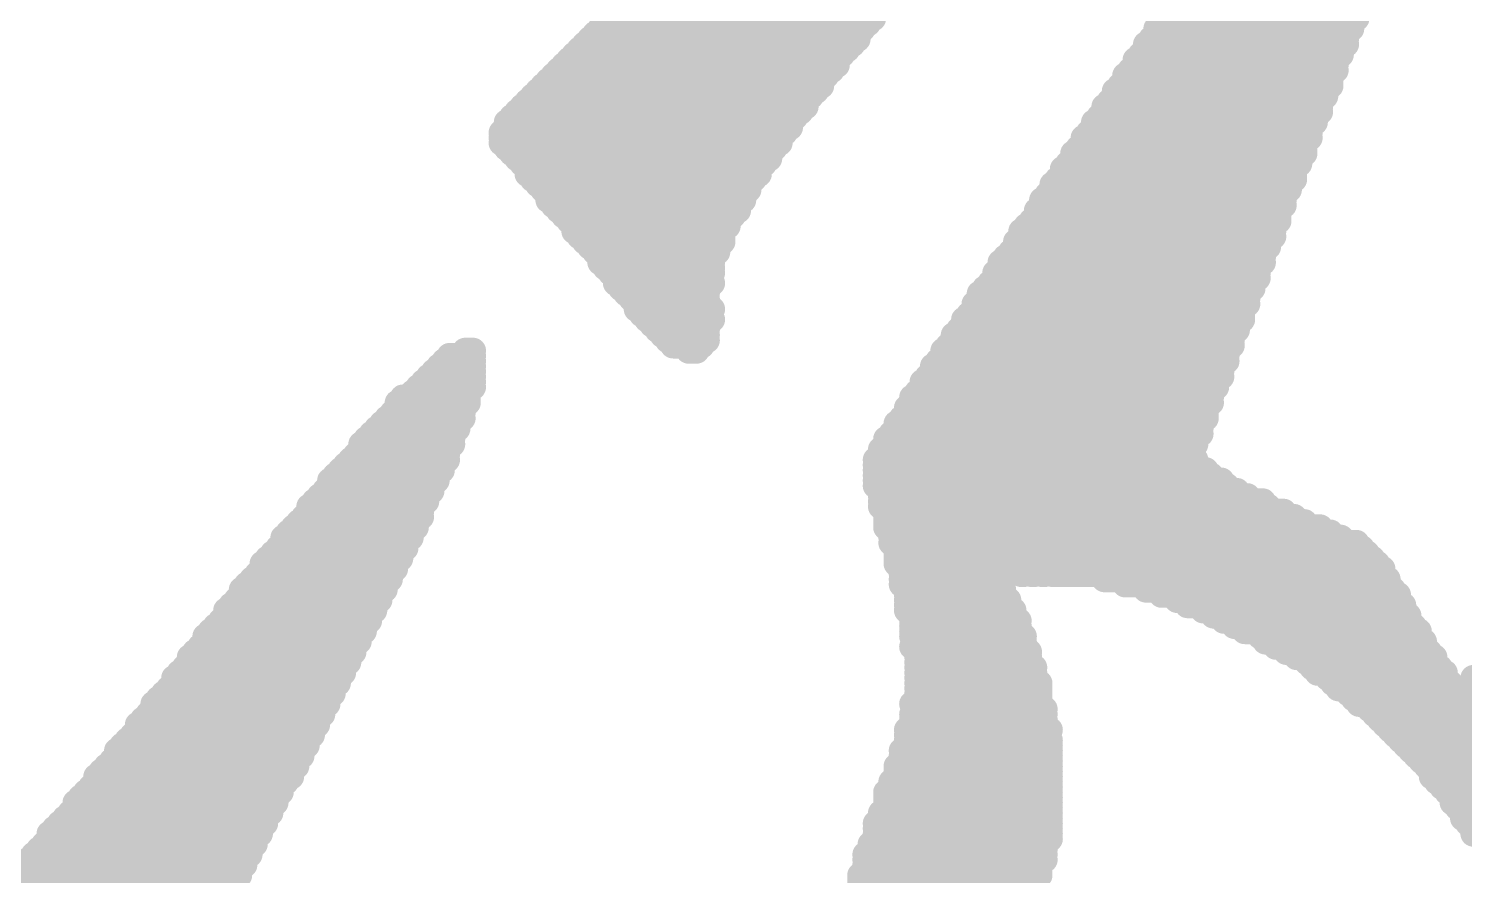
# Model space of a CAD drawing. Extents: x 0 to 127, y 0 to 167.
# Drawn here: x 46.157 to 48.964, y 98.481 to 100.137 of the extents above; entities that cross this region are included whole.
import ezdxf

# ---------------------------------------------------------------- set-up
doc = ezdxf.new("R2010")
doc.units = 0
doc.layers.add('2D_LINE_126', color=222, linetype='CONTINUOUS')

# ---------------------------------------------------------------- blocks, each defined once
blk = doc.blocks.new('SMOOTH_0$0508')
at = {"const_width": 0.0254}
blk.add_lwpolyline([(-0.0127, 0, 1), (0.0127, 0, 1)], format="xyb", close=True, dxfattribs=at)
blk = doc.blocks.new('DRAWING_3017')
at = {"layer": '2D_LINE_126', "const_width": 0.0508}
for points in [[(1.3208, 7.44728), (1.83388, 7.44728)], [(2.40792, 7.44728), (2.77876, 7.44728)], [(1.29032, 7.4168), (1.8034, 7.4168)], [(1.30048, 7.42696), (1.81356, 7.42696)], [(1.31064, 7.43712), (1.82372, 7.43712)], [(2.3876, 7.42696), (2.7686, 7.42696)], [(2.3876, 7.4168), (2.75844, 7.4168)], [(2.39776, 7.43712), (2.7686, 7.43712)], [(1.25984, 7.38632), (1.78308, 7.38632)], [(1.27, 7.39648), (1.79324, 7.39648)], [(1.28016, 7.40664), (1.8034, 7.40664)], [(2.36728, 7.39648), (2.75844, 7.39648)], [(2.36728, 7.38632), (2.74828, 7.38632)], [(2.37744, 7.40664), (2.75844, 7.40664)], [(1.23952, 7.366), (1.76276, 7.366)], [(1.24968, 7.37616), (1.77292, 7.37616)], [(2.34696, 7.366), (2.73812, 7.366)], [(2.35712, 7.37616), (2.74828, 7.37616)], [(1.20904, 7.33552), (1.74244, 7.33552)], [(1.2192, 7.34568), (1.7526, 7.34568)], [(1.22936, 7.35584), (1.76276, 7.35584)], [(2.32664, 7.33552), (2.72796, 7.33552)], [(2.3368, 7.34568), (2.73812, 7.34568)], [(2.34696, 7.35584), (2.73812, 7.35584)], [(1.17856, 7.30504), (1.72212, 7.30504)], [(1.18872, 7.3152), (1.73228, 7.3152)], [(1.19888, 7.32536), (1.73228, 7.32536)], [(2.30632, 7.30504), (2.7178, 7.30504)], [(2.31648, 7.3152), (2.72796, 7.3152)], [(2.32664, 7.32536), (2.72796, 7.32536)], [(1.14808, 7.27456), (1.7018, 7.27456)], [(1.15824, 7.28472), (1.7018, 7.28472)], [(1.1684, 7.29488), (1.71196, 7.29488)], [(2.286, 7.27456), (2.70764, 7.27456)], [(2.29616, 7.28472), (2.70764, 7.28472)], [(2.30632, 7.29488), (2.7178, 7.29488)], [(1.1176, 7.24408), (1.67132, 7.24408)], [(1.12776, 7.25424), (1.68148, 7.25424)], [(1.13792, 7.2644), (1.69164, 7.2644)], [(2.26568, 7.24408), (2.69748, 7.24408)], [(2.27584, 7.25424), (2.69748, 7.25424)], [(2.286, 7.2644), (2.70764, 7.2644)], [(1.10744, 7.22376), (1.66116, 7.22376)], [(1.1176, 7.23392), (1.67132, 7.23392)], [(2.25552, 7.22376), (2.68732, 7.22376)], [(2.26568, 7.23392), (2.68732, 7.23392)], [(1.10744, 7.2136), (1.651, 7.2136)], [(1.10744, 7.20344), (1.651, 7.20344)], [(1.1176, 7.19328), (1.64084, 7.19328)], [(2.2352, 7.19328), (2.67716, 7.19328)], [(2.24536, 7.2136), (2.68732, 7.2136)], [(2.24536, 7.20344), (2.67716, 7.20344)], [(1.12776, 7.18312), (1.63068, 7.18312)], [(1.13792, 7.17296), (1.63068, 7.17296)], [(1.14808, 7.1628), (1.62052, 7.1628)], [(2.21488, 7.1628), (2.667, 7.1628)], [(2.22504, 7.18312), (2.67716, 7.18312)], [(2.22504, 7.17296), (2.667, 7.17296)], [(1.15824, 7.15264), (1.61036, 7.15264)], [(1.15824, 7.14248), (1.61036, 7.14248)], [(1.1684, 7.13232), (1.6002, 7.13232)], [(2.19456, 7.13232), (2.65684, 7.13232)], [(2.20472, 7.15264), (2.65684, 7.15264)], [(2.20472, 7.14248), (2.65684, 7.14248)], [(1.17856, 7.12216), (1.59004, 7.12216)], [(1.18872, 7.112), (1.59004, 7.112)], [(2.1844, 7.12216), (2.64668, 7.12216)], [(2.1844, 7.112), (2.64668, 7.112)], [(1.19888, 7.10184), (1.57988, 7.10184)], [(1.19888, 7.09168), (1.57988, 7.09168)], [(1.20904, 7.08152), (1.56972, 7.08152)], [(2.16408, 7.09168), (2.63652, 7.09168)], [(2.16408, 7.08152), (2.63652, 7.08152)], [(2.17424, 7.10184), (2.63652, 7.10184)], [(1.2192, 7.07136), (1.56972, 7.07136)], [(1.22936, 7.0612), (1.55956, 7.0612)], [(1.23952, 7.05104), (1.5494, 7.05104)], [(2.14376, 7.05104), (2.62636, 7.05104)], [(2.15392, 7.07136), (2.62636, 7.07136)], [(2.15392, 7.0612), (2.62636, 7.0612)], [(1.24968, 7.04088), (1.5494, 7.04088)], [(1.24968, 7.03072), (1.53924, 7.03072)], [(1.25984, 7.02056), (1.53924, 7.02056)], [(2.12344, 7.03072), (2.6162, 7.03072)], [(2.12344, 7.02056), (2.6162, 7.02056)], [(2.1336, 7.04088), (2.6162, 7.04088)], [(1.27, 7.0104), (1.53924, 7.0104)], [(1.28016, 7.00024), (1.52908, 7.00024)], [(2.11328, 7.0104), (2.60604, 7.0104)], [(2.11328, 7.00024), (2.60604, 7.00024)], [(1.29032, 6.99008), (1.52908, 6.99008)], [(1.30048, 6.97992), (1.51892, 6.97992)], [(1.30048, 6.96976), (1.51892, 6.96976)], [(2.0828, 6.96976), (2.59588, 6.96976)], [(2.09296, 6.97992), (2.59588, 6.97992)], [(2.10312, 6.99008), (2.59588, 6.99008)], [(1.31064, 6.9596), (1.51892, 6.9596)], [(1.3208, 6.94944), (1.51892, 6.94944)], [(1.33096, 6.93928), (1.50876, 6.93928)], [(2.07264, 6.94944), (2.58572, 6.94944)], [(2.07264, 6.93928), (2.58572, 6.93928)], [(2.0828, 6.9596), (2.58572, 6.9596)], [(1.33096, 6.92912), (1.51892, 6.92912)], [(1.34112, 6.91896), (1.50876, 6.91896)], [(1.35128, 6.9088), (1.50876, 6.9088)], [(2.04216, 6.9088), (2.5654, 6.9088)], [(2.05232, 6.91896), (2.57556, 6.91896)], [(2.06248, 6.92912), (2.57556, 6.92912)], [(1.36144, 6.89864), (1.50876, 6.89864)], [(1.3716, 6.88848), (1.50876, 6.88848)], [(2.032, 6.88848), (2.5654, 6.88848)], [(2.04216, 6.89864), (2.5654, 6.89864)], [(1.3716, 6.87832), (1.51892, 6.87832)], [(1.38176, 6.86816), (1.50876, 6.86816)], [(1.39192, 6.858), (1.51892, 6.858)], [(2.01168, 6.858), (2.55524, 6.858)], [(2.02184, 6.86816), (2.55524, 6.86816)], [(2.032, 6.87832), (2.55524, 6.87832)], [(1.40208, 6.84784), (1.50876, 6.84784)], [(1.41224, 6.83768), (1.50876, 6.83768)], [(1.4224, 6.82752), (1.50876, 6.82752)], [(1.99136, 6.82752), (2.53492, 6.82752)], [(2.00152, 6.83768), (2.54508, 6.83768)], [(2.01168, 6.84784), (2.54508, 6.84784)], [(1.03632, 6.79704), (1.05156, 6.79704)], [(1.43256, 6.81736), (1.50876, 6.81736)], [(1.44272, 6.8072), (1.4986, 6.8072)], [(1.4732, 6.79704), (1.48844, 6.79704)], [(1.97104, 6.79704), (2.52476, 6.79704)], [(1.9812, 6.8072), (2.53492, 6.8072)], [(1.99136, 6.81736), (2.53492, 6.81736)], [(0.99568, 6.77672), (1.05156, 6.77672)], [(1.00584, 6.78688), (1.05156, 6.78688)], [(1.96088, 6.77672), (2.52476, 6.77672)], [(1.97104, 6.78688), (2.52476, 6.78688)], [(0.9652, 6.74624), (1.05156, 6.74624)], [(0.97536, 6.7564), (1.05156, 6.7564)], [(0.98552, 6.76656), (1.05156, 6.76656)], [(1.94056, 6.74624), (2.5146, 6.74624)], [(1.95072, 6.76656), (2.5146, 6.76656)], [(1.95072, 6.7564), (2.5146, 6.7564)], [(0.93472, 6.71576), (1.0414, 6.71576)], [(0.94488, 6.72592), (1.05156, 6.72592)], [(0.95504, 6.73608), (1.05156, 6.73608)], [(1.92024, 6.71576), (2.49428, 6.71576)], [(1.9304, 6.73608), (2.50444, 6.73608)], [(1.9304, 6.72592), (2.50444, 6.72592)], [(0.90424, 6.69544), (1.0414, 6.69544)], [(0.90424, 6.68528), (1.03124, 6.68528)], [(0.9144, 6.7056), (1.0414, 6.7056)], [(1.89992, 6.68528), (2.48412, 6.68528)], [(1.91008, 6.7056), (2.49428, 6.7056)], [(1.91008, 6.69544), (2.49428, 6.69544)], [(0.87376, 6.6548), (1.02108, 6.6548)], [(0.88392, 6.66496), (1.03124, 6.66496)], [(0.89408, 6.67512), (1.03124, 6.67512)], [(1.8796, 6.6548), (2.47396, 6.6548)], [(1.88976, 6.66496), (2.48412, 6.66496)], [(1.89992, 6.67512), (2.48412, 6.67512)], [(0.85344, 6.63448), (1.01092, 6.63448)], [(0.8636, 6.64464), (1.02108, 6.64464)], [(1.86944, 6.63448), (2.47396, 6.63448)], [(1.8796, 6.64464), (2.47396, 6.64464)], [(0.83312, 6.61416), (1.01092, 6.61416)], [(0.83312, 6.604), (1.00076, 6.604)], [(0.84328, 6.62432), (1.01092, 6.62432)], [(1.84912, 6.604), (2.45364, 6.604)], [(1.85928, 6.62432), (2.4638, 6.62432)], [(1.85928, 6.61416), (2.4638, 6.61416)], [(0.80264, 6.57352), (0.9906, 6.57352)], [(0.8128, 6.58368), (1.00076, 6.58368)], [(0.82296, 6.59384), (1.00076, 6.59384)], [(1.83896, 6.58368), (2.4638, 6.58368)], [(1.83896, 6.57352), (2.4638, 6.57352)], [(1.84912, 6.59384), (2.45364, 6.59384)], [(0.77216, 6.54304), (0.98044, 6.54304)], [(0.78232, 6.5532), (0.98044, 6.5532)], [(0.79248, 6.56336), (0.9906, 6.56336)], [(1.83896, 6.56336), (2.48412, 6.56336)], [(1.83896, 6.5532), (2.49428, 6.5532)], [(1.83896, 6.54304), (2.5146, 6.54304)], [(0.762, 6.52272), (0.97028, 6.52272)], [(0.77216, 6.53288), (0.97028, 6.53288)], [(1.83896, 6.53288), (2.52476, 6.53288)], [(1.84912, 6.52272), (2.54508, 6.52272)], [(0.73152, 6.49224), (0.94996, 6.49224)], [(0.74168, 6.5024), (0.96012, 6.5024)], [(0.75184, 6.51256), (0.96012, 6.51256)], [(1.84912, 6.51256), (2.5654, 6.51256)], [(1.84912, 6.5024), (2.59588, 6.5024)], [(1.84912, 6.49224), (2.60604, 6.49224)], [(0.7112, 6.46176), (0.9398, 6.46176)], [(0.72136, 6.47192), (0.94996, 6.47192)], [(0.73152, 6.48208), (0.94996, 6.48208)], [(1.85928, 6.48208), (2.63652, 6.48208)], [(1.85928, 6.47192), (2.65684, 6.47192)], [(1.85928, 6.46176), (2.67716, 6.46176)], [(0.68072, 6.43128), (0.92964, 6.43128)], [(0.69088, 6.44144), (0.92964, 6.44144)], [(0.70104, 6.4516), (0.9398, 6.4516)], [(1.85928, 6.4516), (2.70764, 6.4516)], [(1.86944, 6.44144), (2.72796, 6.44144)], [(1.86944, 6.43128), (2.74828, 6.43128)], [(0.67056, 6.41096), (0.91948, 6.41096)], [(0.68072, 6.42112), (0.91948, 6.42112)], [(1.86944, 6.42112), (2.77876, 6.42112)], [(1.8796, 6.41096), (2.78892, 6.41096)], [(0.64008, 6.38048), (0.89916, 6.38048)], [(0.65024, 6.39064), (0.90932, 6.39064)], [(0.6604, 6.4008), (0.90932, 6.4008)], [(1.8796, 6.4008), (2.79908, 6.4008)], [(1.8796, 6.39064), (2.80924, 6.39064)], [(1.8796, 6.38048), (2.8194, 6.38048)], [(0.61976, 6.35), (0.889, 6.35)], [(0.62992, 6.36016), (0.889, 6.36016)], [(0.64008, 6.37032), (0.89916, 6.37032)], [(1.88976, 6.37032), (2.82956, 6.37032)], [(1.88976, 6.36016), (2.07772, 6.36016)], [(1.88976, 6.35), (2.07772, 6.35)], [(2.12344, 6.36016), (2.12852, 6.36016)], [(2.14376, 6.36016), (2.14884, 6.36016)], [(2.16408, 6.36016), (2.16916, 6.36016)], [(2.1844, 6.36016), (2.82956, 6.36016)], [(2.286, 6.35), (2.83972, 6.35)], [(0.59944, 6.32968), (0.87884, 6.32968)], [(0.59944, 6.31952), (0.86868, 6.31952)], [(0.6096, 6.33984), (0.87884, 6.33984)], [(1.88976, 6.33984), (2.07772, 6.33984)], [(1.89992, 6.32968), (2.08788, 6.32968)], [(1.89992, 6.31952), (2.08788, 6.31952)], [(2.32664, 6.33984), (2.83972, 6.33984)], [(2.36728, 6.32968), (2.84988, 6.32968)], [(2.39776, 6.31952), (2.86004, 6.31952)], [(0.57912, 6.2992), (0.85852, 6.2992)], [(0.58928, 6.30936), (0.86868, 6.30936)], [(1.89992, 6.30936), (2.09804, 6.30936)], [(1.89992, 6.2992), (2.09804, 6.2992)], [(2.42824, 6.30936), (2.86004, 6.30936)], [(2.44856, 6.2992), (2.8702, 6.2992)], [(0.5588, 6.26872), (0.84836, 6.26872)], [(0.56896, 6.28904), (0.85852, 6.28904)], [(0.56896, 6.27888), (0.84836, 6.27888)], [(1.89992, 6.28904), (2.1082, 6.28904)], [(1.91008, 6.27888), (2.1082, 6.27888)], [(1.91008, 6.26872), (2.11836, 6.26872)], [(2.47904, 6.28904), (2.8702, 6.28904)], [(2.49936, 6.27888), (2.88036, 6.27888)], [(2.51968, 6.26872), (2.88036, 6.26872)], [(0.52832, 6.23824), (0.82804, 6.23824)], [(0.53848, 6.2484), (0.8382, 6.2484)], [(0.54864, 6.25856), (0.8382, 6.25856)], [(1.91008, 6.25856), (2.11836, 6.25856)], [(1.91008, 6.2484), (2.11836, 6.2484)], [(1.91008, 6.23824), (2.12852, 6.23824)], [(2.54, 6.25856), (2.89052, 6.25856)], [(2.56032, 6.2484), (2.90068, 6.2484)], [(2.5908, 6.23824), (2.90068, 6.23824)], [(0.508, 6.20776), (0.81788, 6.20776)], [(0.51816, 6.21792), (0.81788, 6.21792)], [(0.52832, 6.22808), (0.82804, 6.22808)], [(1.91008, 6.21792), (2.12852, 6.21792)], [(1.92024, 6.22808), (2.12852, 6.22808)], [(1.92024, 6.20776), (2.13868, 6.20776)], [(2.60096, 6.22808), (2.91084, 6.22808)], [(2.62128, 6.21792), (2.91084, 6.21792)], [(2.6416, 6.20776), (2.921, 6.20776)], [(0.49784, 6.1976), (0.80772, 6.1976)], [(0.49784, 6.18744), (0.80772, 6.18744)], [(1.92024, 6.1976), (2.13868, 6.1976)], [(1.92024, 6.18744), (2.13868, 6.18744)], [(2.66192, 6.1976), (2.93116, 6.1976)], [(2.68224, 6.18744), (2.93116, 6.18744)], [(0.46736, 6.15696), (0.7874, 6.15696)], [(0.47752, 6.16712), (0.79756, 6.16712)], [(0.48768, 6.17728), (0.79756, 6.17728)], [(1.92024, 6.17728), (2.14884, 6.17728)], [(1.92024, 6.16712), (2.14884, 6.16712)], [(1.92024, 6.15696), (2.14884, 6.15696)], [(2.6924, 6.17728), (2.94132, 6.17728)], [(2.70256, 6.16712), (2.95148, 6.16712)], [(2.72288, 6.15696), (2.95148, 6.15696)], [(3.00736, 6.15696), (3.4798, 6.15696)], [(0.44704, 6.12648), (0.77724, 6.12648)], [(0.4572, 6.13664), (0.77724, 6.13664)], [(0.46736, 6.1468), (0.7874, 6.1468)], [(1.92024, 6.1468), (2.159, 6.1468)], [(1.92024, 6.13664), (2.159, 6.13664)], [(1.92024, 6.12648), (2.159, 6.12648)], [(2.73304, 6.1468), (2.96164, 6.1468)], [(2.7432, 6.13664), (2.9718, 6.13664)], [(2.76352, 6.12648), (3.29692, 6.12648)], [(2.98704, 6.13664), (3.3274, 6.13664)], [(3.00736, 6.1468), (3.36804, 6.1468)], [(0.42672, 6.10616), (0.76708, 6.10616)], [(0.42672, 6.096), (0.75692, 6.096)], [(0.43688, 6.11632), (0.76708, 6.11632)], [(1.91008, 6.10616), (2.159, 6.10616)], [(1.92024, 6.11632), (2.159, 6.11632)], [(1.92024, 6.096), (2.16916, 6.096)], [(2.77368, 6.11632), (3.2766, 6.11632)], [(2.78384, 6.10616), (3.25628, 6.10616)], [(2.80416, 6.096), (3.24612, 6.096)], [(0.39624, 6.06552), (0.74676, 6.06552)], [(0.4064, 6.07568), (0.74676, 6.07568)], [(0.41656, 6.08584), (0.75692, 6.08584)], [(1.91008, 6.08584), (2.16916, 6.08584)], [(1.91008, 6.07568), (2.16916, 6.07568)], [(1.91008, 6.06552), (2.16916, 6.06552)], [(2.81432, 6.08584), (3.24612, 6.08584)], [(2.82448, 6.07568), (3.24612, 6.07568)], [(2.83464, 6.06552), (3.25628, 6.06552)], [(0.38608, 6.0452), (0.7366, 6.0452)], [(0.39624, 6.05536), (0.7366, 6.05536)], [(1.89992, 6.05536), (2.17932, 6.05536)], [(1.89992, 6.0452), (2.16916, 6.0452)], [(2.8448, 6.05536), (3.26644, 6.05536)], [(2.85496, 6.0452), (3.28676, 6.0452)], [(0.3556, 6.01472), (0.71628, 6.01472)], [(0.36576, 6.02488), (0.72644, 6.02488)], [(0.37592, 6.03504), (0.72644, 6.03504)], [(1.88976, 6.01472), (2.17932, 6.01472)], [(1.89992, 6.03504), (2.17932, 6.03504)], [(1.89992, 6.02488), (2.17932, 6.02488)], [(2.86512, 6.03504), (3.30708, 6.03504)], [(2.87528, 6.02488), (3.33756, 6.02488)], [(2.88544, 6.01472), (3.35788, 6.01472)], [(0.33528, 5.98424), (0.70612, 5.98424)], [(0.34544, 5.9944), (0.70612, 5.9944)], [(0.3556, 6.00456), (0.71628, 6.00456)], [(1.8796, 5.98424), (2.17932, 5.98424)], [(1.88976, 6.00456), (2.17932, 6.00456)], [(1.88976, 5.9944), (2.17932, 5.9944)], [(2.8956, 6.00456), (3.3782, 6.00456)], [(2.90576, 5.9944), (3.40868, 5.9944)], [(2.91592, 5.98424), (3.429, 5.98424)], [(0.31496, 5.96392), (0.69596, 5.96392)], [(0.31496, 5.95376), (0.6858, 5.95376)], [(0.32512, 5.97408), (0.69596, 5.97408)], [(1.86944, 5.95376), (2.17932, 5.95376)], [(1.8796, 5.97408), (2.17932, 5.97408)], [(1.8796, 5.96392), (2.17932, 5.96392)], [(2.92608, 5.97408), (3.44932, 5.97408)], [(2.92608, 5.96392), (3.46964, 5.96392)], [(2.93624, 5.95376), (3.48996, 5.95376)], [(0.29464, 5.93344), (0.67564, 5.93344)], [(0.3048, 5.9436), (0.67564, 5.9436)], [(1.85928, 5.93344), (2.17932, 5.93344)], [(1.86944, 5.9436), (2.17932, 5.9436)], [(2.9464, 5.9436), (3.51028, 5.9436)], [(2.95656, 5.93344), (3.5306, 5.93344)], [(0.27432, 5.91312), (0.66548, 5.91312)], [(0.27432, 5.90296), (0.65532, 5.90296)], [(0.28448, 5.92328), (0.66548, 5.92328)], [(1.85928, 5.92328), (2.17932, 5.92328)], [(1.85928, 5.91312), (2.17932, 5.91312)], [(1.85928, 5.90296), (2.17932, 5.90296)], [(2.96672, 5.92328), (3.55092, 5.92328)], [(2.96672, 5.91312), (3.57124, 5.91312)], [(2.97688, 5.90296), (3.59156, 5.90296)], [(0.24384, 5.87248), (0.64516, 5.87248)], [(0.254, 5.88264), (0.64516, 5.88264)], [(0.26416, 5.8928), (0.65532, 5.8928)], [(1.83896, 5.87248), (2.17932, 5.87248)], [(1.84912, 5.8928), (2.17932, 5.8928)], [(1.84912, 5.88264), (2.17932, 5.88264)], [(2.98704, 5.8928), (3.61188, 5.8928)], [(2.98704, 5.88264), (3.6322, 5.88264)], [(2.9972, 5.87248), (3.64236, 5.87248)], [(0.22352, 5.85216), (0.635, 5.85216)], [(0.22352, 5.842), (0.62484, 5.842)], [(0.23368, 5.86232), (0.635, 5.86232)], [(1.83896, 5.86232), (2.17932, 5.86232)], [(1.83896, 5.85216), (2.17932, 5.85216)], [(1.83896, 5.842), (2.17932, 5.842)], [(3.00736, 5.86232), (3.66268, 5.86232)], [(3.00736, 5.85216), (3.683, 5.85216)], [(0.2032, 5.82168), (0.61468, 5.82168)], [(0.21336, 5.83184), (0.62484, 5.83184)], [(1.8288, 5.83184), (2.16916, 5.83184)], [(1.8288, 5.82168), (2.16916, 5.82168)], [(-1.64592, 5.7912), (0.60452, 5.7912)], [(0.18288, 5.80136), (0.60452, 5.80136)], [(0.19304, 5.81152), (0.61468, 5.81152)], [(1.81864, 5.81152), (2.16916, 5.81152)], [(1.81864, 5.80136), (2.16916, 5.80136)], [(1.81864, 5.7912), (2.159, 5.7912)], [(-1.64592, 5.78104), (0.59436, 5.78104)], [(-1.64592, 5.77088), (0.59436, 5.77088)], [(-1.64592, 5.76072), (0.5842, 5.76072)], [(1.80848, 5.77088), (2.159, 5.77088)], [(1.80848, 5.76072), (2.14884, 5.76072)], [(1.81864, 5.78104), (2.159, 5.78104)], [(-1.64592, 5.75056), (0.57404, 5.75056)], [(1.80848, 5.75056), (2.14884, 5.75056)]]:
    blk.add_lwpolyline(points, dxfattribs=at)
at = {"layer": '2D_LINE_126'}
for p in [(1.3208, 7.44728), (1.83388, 7.44728), (2.40792, 7.44728), (2.77876, 7.44728), (1.29032, 7.4168), (1.30048, 7.42696), (1.31064, 7.43712), (1.8034, 7.4168), (1.81356, 7.42696), (1.82372, 7.43712), (2.3876, 7.42696), (2.3876, 7.4168), (2.39776, 7.43712), (2.75844, 7.4168), (2.7686, 7.43712), (2.7686, 7.42696), (1.25984, 7.38632), (1.27, 7.39648), (1.28016, 7.40664), (1.78308, 7.38632), (1.79324, 7.39648), (1.8034, 7.40664), (2.36728, 7.39648), (2.36728, 7.38632), (2.37744, 7.40664), (2.74828, 7.38632), (2.75844, 7.40664), (2.75844, 7.39648), (1.23952, 7.366), (1.24968, 7.37616), (1.76276, 7.366), (1.77292, 7.37616), (2.34696, 7.366), (2.35712, 7.37616), (2.73812, 7.366), (2.74828, 7.37616), (1.20904, 7.33552), (1.2192, 7.34568), (1.22936, 7.35584), (1.74244, 7.33552), (1.7526, 7.34568), (1.76276, 7.35584), (2.32664, 7.33552), (2.3368, 7.34568), (2.34696, 7.35584), (2.72796, 7.33552), (2.73812, 7.35584), (2.73812, 7.34568), (1.17856, 7.30504), (1.18872, 7.3152), (1.19888, 7.32536), (1.72212, 7.30504), (1.73228, 7.32536), (1.73228, 7.3152), (2.30632, 7.30504), (2.31648, 7.3152), (2.32664, 7.32536), (2.7178, 7.30504), (2.72796, 7.32536), (2.72796, 7.3152), (1.14808, 7.27456), (1.15824, 7.28472), (1.1684, 7.29488), (1.7018, 7.28472), (1.7018, 7.27456), (1.71196, 7.29488), (2.286, 7.27456), (2.29616, 7.28472), (2.30632, 7.29488), (2.70764, 7.28472), (2.70764, 7.27456), (2.7178, 7.29488), (1.1176, 7.24408), (1.12776, 7.25424), (1.13792, 7.2644), (1.67132, 7.24408), (1.68148, 7.25424), (1.69164, 7.2644), (2.26568, 7.24408), (2.27584, 7.25424), (2.286, 7.2644), (2.69748, 7.25424), (2.69748, 7.24408), (2.70764, 7.2644), (1.10744, 7.22376), (1.1176, 7.23392), (1.66116, 7.22376), (1.67132, 7.23392), (2.25552, 7.22376), (2.26568, 7.23392), (2.68732, 7.23392), (2.68732, 7.22376), (1.10744, 7.2136), (1.10744, 7.20344), (1.1176, 7.19328), (1.64084, 7.19328), (1.651, 7.2136), (1.651, 7.20344), (2.2352, 7.19328), (2.24536, 7.2136), (2.24536, 7.20344), (2.67716, 7.20344), (2.67716, 7.19328), (2.68732, 7.2136), (1.12776, 7.18312), (1.13792, 7.17296), (1.14808, 7.1628), (1.62052, 7.1628), (1.63068, 7.18312), (1.63068, 7.17296), (2.21488, 7.1628), (2.22504, 7.18312), (2.22504, 7.17296), (2.667, 7.17296), (2.667, 7.1628), (2.67716, 7.18312), (1.15824, 7.15264), (1.15824, 7.14248), (1.1684, 7.13232), (1.6002, 7.13232), (1.61036, 7.15264), (1.61036, 7.14248), (2.19456, 7.13232), (2.20472, 7.15264), (2.20472, 7.14248), (2.65684, 7.15264), (2.65684, 7.14248), (2.65684, 7.13232), (1.17856, 7.12216), (1.18872, 7.112), (1.59004, 7.12216), (1.59004, 7.112), (2.1844, 7.12216), (2.1844, 7.112), (2.64668, 7.12216), (2.64668, 7.112), (1.19888, 7.10184), (1.19888, 7.09168), (1.20904, 7.08152), (1.56972, 7.08152), (1.57988, 7.10184), (1.57988, 7.09168), (2.16408, 7.09168), (2.16408, 7.08152), (2.17424, 7.10184), (2.63652, 7.10184), (2.63652, 7.09168), (2.63652, 7.08152), (1.2192, 7.07136), (1.22936, 7.0612), (1.23952, 7.05104), (1.5494, 7.05104), (1.55956, 7.0612), (1.56972, 7.07136), (2.14376, 7.05104), (2.15392, 7.07136), (2.15392, 7.0612), (2.62636, 7.07136), (2.62636, 7.0612), (2.62636, 7.05104), (1.24968, 7.04088), (1.24968, 7.03072), (1.25984, 7.02056), (1.53924, 7.03072), (1.53924, 7.02056), (1.5494, 7.04088), (2.12344, 7.03072), (2.12344, 7.02056), (2.1336, 7.04088), (2.6162, 7.04088), (2.6162, 7.03072), (2.6162, 7.02056), (1.27, 7.0104), (1.28016, 7.00024), (1.52908, 7.00024), (1.53924, 7.0104), (2.11328, 7.0104), (2.11328, 7.00024), (2.60604, 7.0104), (2.60604, 7.00024), (1.29032, 6.99008), (1.30048, 6.97992), (1.30048, 6.96976), (1.51892, 6.97992), (1.51892, 6.96976), (1.52908, 6.99008), (2.0828, 6.96976), (2.09296, 6.97992), (2.10312, 6.99008), (2.59588, 6.99008), (2.59588, 6.97992), (2.59588, 6.96976), (1.31064, 6.9596), (1.3208, 6.94944), (1.33096, 6.93928), (1.50876, 6.93928), (1.51892, 6.9596), (1.51892, 6.94944), (2.07264, 6.94944), (2.07264, 6.93928), (2.0828, 6.9596), (2.58572, 6.9596), (2.58572, 6.94944), (2.58572, 6.93928), (1.33096, 6.92912), (1.34112, 6.91896), (1.35128, 6.9088), (1.50876, 6.91896), (1.50876, 6.9088), (1.51892, 6.92912), (2.04216, 6.9088), (2.05232, 6.91896), (2.06248, 6.92912), (2.5654, 6.9088), (2.57556, 6.92912), (2.57556, 6.91896), (1.36144, 6.89864), (1.3716, 6.88848), (1.50876, 6.89864), (1.50876, 6.88848), (2.032, 6.88848), (2.04216, 6.89864), (2.5654, 6.89864), (2.5654, 6.88848), (1.3716, 6.87832), (1.38176, 6.86816), (1.39192, 6.858), (1.50876, 6.86816), (1.51892, 6.87832), (1.51892, 6.858), (2.01168, 6.858), (2.02184, 6.86816), (2.032, 6.87832), (2.55524, 6.87832), (2.55524, 6.86816), (2.55524, 6.858), (1.40208, 6.84784), (1.41224, 6.83768), (1.4224, 6.82752), (1.50876, 6.84784), (1.50876, 6.83768), (1.50876, 6.82752), (1.99136, 6.82752), (2.00152, 6.83768), (2.01168, 6.84784), (2.53492, 6.82752), (2.54508, 6.84784), (2.54508, 6.83768), (1.03632, 6.79704), (1.05156, 6.79704), (1.43256, 6.81736), (1.44272, 6.8072), (1.4732, 6.79704), (1.48844, 6.79704), (1.4986, 6.8072), (1.50876, 6.81736), (1.97104, 6.79704), (1.9812, 6.8072), (1.99136, 6.81736), (2.52476, 6.79704), (2.53492, 6.81736), (2.53492, 6.8072), (0.99568, 6.77672), (1.00584, 6.78688), (1.05156, 6.78688), (1.05156, 6.77672), (1.96088, 6.77672), (1.97104, 6.78688), (2.52476, 6.78688), (2.52476, 6.77672), (0.9652, 6.74624), (0.97536, 6.7564), (0.98552, 6.76656), (1.05156, 6.76656), (1.05156, 6.7564), (1.05156, 6.74624), (1.94056, 6.74624), (1.95072, 6.76656), (1.95072, 6.7564), (2.5146, 6.76656), (2.5146, 6.7564), (2.5146, 6.74624), (0.93472, 6.71576), (0.94488, 6.72592), (0.95504, 6.73608), (1.0414, 6.71576), (1.05156, 6.73608), (1.05156, 6.72592), (1.92024, 6.71576), (1.9304, 6.73608), (1.9304, 6.72592), (2.49428, 6.71576), (2.50444, 6.73608), (2.50444, 6.72592), (0.90424, 6.69544), (0.90424, 6.68528), (0.9144, 6.7056), (1.03124, 6.68528), (1.0414, 6.7056), (1.0414, 6.69544), (1.89992, 6.68528), (1.91008, 6.7056), (1.91008, 6.69544), (2.48412, 6.68528), (2.49428, 6.7056), (2.49428, 6.69544), (0.87376, 6.6548), (0.88392, 6.66496), (0.89408, 6.67512), (1.02108, 6.6548), (1.03124, 6.67512), (1.03124, 6.66496), (1.8796, 6.6548), (1.88976, 6.66496), (1.89992, 6.67512), (2.47396, 6.6548), (2.48412, 6.67512), (2.48412, 6.66496), (0.85344, 6.63448), (0.8636, 6.64464), (1.01092, 6.63448), (1.02108, 6.64464), (1.86944, 6.63448), (1.8796, 6.64464), (2.47396, 6.64464), (2.47396, 6.63448), (0.83312, 6.61416), (0.83312, 6.604), (0.84328, 6.62432), (1.00076, 6.604), (1.01092, 6.62432), (1.01092, 6.61416), (1.84912, 6.604), (1.85928, 6.62432), (1.85928, 6.61416), (2.45364, 6.604), (2.4638, 6.62432), (2.4638, 6.61416), (0.80264, 6.57352), (0.8128, 6.58368), (0.82296, 6.59384), (0.9906, 6.57352), (1.00076, 6.59384), (1.00076, 6.58368), (1.83896, 6.58368), (1.83896, 6.57352), (1.84912, 6.59384), (2.45364, 6.59384), (2.4638, 6.58368), (2.4638, 6.57352), (0.77216, 6.54304), (0.78232, 6.5532), (0.79248, 6.56336), (0.98044, 6.5532), (0.98044, 6.54304), (0.9906, 6.56336), (1.83896, 6.56336), (1.83896, 6.5532), (1.83896, 6.54304), (2.48412, 6.56336), (2.49428, 6.5532), (2.5146, 6.54304), (0.762, 6.52272), (0.77216, 6.53288), (0.97028, 6.53288), (0.97028, 6.52272), (1.83896, 6.53288), (1.84912, 6.52272), (2.52476, 6.53288), (2.54508, 6.52272), (0.73152, 6.49224), (0.74168, 6.5024), (0.75184, 6.51256), (0.94996, 6.49224), (0.96012, 6.51256), (0.96012, 6.5024), (1.84912, 6.51256), (1.84912, 6.5024), (1.84912, 6.49224), (2.5654, 6.51256), (2.59588, 6.5024), (2.60604, 6.49224), (0.7112, 6.46176), (0.72136, 6.47192), (0.73152, 6.48208), (0.9398, 6.46176), (0.94996, 6.48208), (0.94996, 6.47192), (1.85928, 6.48208), (1.85928, 6.47192), (1.85928, 6.46176), (2.63652, 6.48208), (2.65684, 6.47192), (2.67716, 6.46176), (0.68072, 6.43128), (0.69088, 6.44144), (0.70104, 6.4516), (0.92964, 6.44144), (0.92964, 6.43128), (0.9398, 6.4516), (1.85928, 6.4516), (1.86944, 6.44144), (1.86944, 6.43128), (2.70764, 6.4516), (2.72796, 6.44144), (2.74828, 6.43128), (0.67056, 6.41096), (0.68072, 6.42112), (0.91948, 6.42112), (0.91948, 6.41096), (1.86944, 6.42112), (1.8796, 6.41096), (2.77876, 6.42112), (2.78892, 6.41096), (0.64008, 6.38048), (0.65024, 6.39064), (0.6604, 6.4008), (0.89916, 6.38048), (0.90932, 6.4008), (0.90932, 6.39064), (1.8796, 6.4008), (1.8796, 6.39064), (1.8796, 6.38048), (2.79908, 6.4008), (2.80924, 6.39064), (2.8194, 6.38048), (0.61976, 6.35), (0.62992, 6.36016), (0.64008, 6.37032), (0.889, 6.36016), (0.889, 6.35), (0.89916, 6.37032), (1.88976, 6.37032), (1.88976, 6.36016), (1.88976, 6.35), (2.07772, 6.36016), (2.07772, 6.35), (2.12344, 6.36016), (2.12852, 6.36016), (2.14376, 6.36016), (2.14884, 6.36016), (2.16408, 6.36016), (2.16916, 6.36016), (2.1844, 6.36016), (2.286, 6.35), (2.82956, 6.37032), (2.82956, 6.36016), (2.83972, 6.35), (0.59944, 6.32968), (0.59944, 6.31952), (0.6096, 6.33984), (0.86868, 6.31952), (0.87884, 6.33984), (0.87884, 6.32968), (1.88976, 6.33984), (1.89992, 6.32968), (1.89992, 6.31952), (2.07772, 6.33984), (2.08788, 6.32968), (2.08788, 6.31952), (2.32664, 6.33984), (2.36728, 6.32968), (2.39776, 6.31952), (2.83972, 6.33984), (2.84988, 6.32968), (2.86004, 6.31952), (0.57912, 6.2992), (0.58928, 6.30936), (0.85852, 6.2992), (0.86868, 6.30936), (1.89992, 6.30936), (1.89992, 6.2992), (2.09804, 6.30936), (2.09804, 6.2992), (2.42824, 6.30936), (2.44856, 6.2992), (2.86004, 6.30936), (2.8702, 6.2992), (0.5588, 6.26872), (0.56896, 6.28904), (0.56896, 6.27888), (0.84836, 6.27888), (0.84836, 6.26872), (0.85852, 6.28904), (1.89992, 6.28904), (1.91008, 6.27888), (1.91008, 6.26872), (2.1082, 6.28904), (2.1082, 6.27888), (2.11836, 6.26872), (2.47904, 6.28904), (2.49936, 6.27888), (2.51968, 6.26872), (2.8702, 6.28904), (2.88036, 6.27888), (2.88036, 6.26872), (0.52832, 6.23824), (0.53848, 6.2484), (0.54864, 6.25856), (0.82804, 6.23824), (0.8382, 6.25856), (0.8382, 6.2484), (1.91008, 6.25856), (1.91008, 6.2484), (1.91008, 6.23824), (2.11836, 6.25856), (2.11836, 6.2484), (2.12852, 6.23824), (2.54, 6.25856), (2.56032, 6.2484), (2.5908, 6.23824), (2.89052, 6.25856), (2.90068, 6.2484), (2.90068, 6.23824), (0.508, 6.20776), (0.51816, 6.21792), (0.52832, 6.22808), (0.81788, 6.21792), (0.81788, 6.20776), (0.82804, 6.22808), (1.91008, 6.21792), (1.92024, 6.22808), (1.92024, 6.20776), (2.12852, 6.22808), (2.12852, 6.21792), (2.13868, 6.20776), (2.60096, 6.22808), (2.62128, 6.21792), (2.6416, 6.20776), (2.91084, 6.22808), (2.91084, 6.21792), (2.921, 6.20776), (0.49784, 6.1976), (0.49784, 6.18744), (0.80772, 6.1976), (0.80772, 6.18744), (1.92024, 6.1976), (1.92024, 6.18744), (2.13868, 6.1976), (2.13868, 6.18744), (2.66192, 6.1976), (2.68224, 6.18744), (2.93116, 6.1976), (2.93116, 6.18744), (0.46736, 6.15696), (0.47752, 6.16712), (0.48768, 6.17728), (0.7874, 6.15696), (0.79756, 6.17728), (0.79756, 6.16712), (1.92024, 6.17728), (1.92024, 6.16712), (1.92024, 6.15696), (2.14884, 6.17728), (2.14884, 6.16712), (2.14884, 6.15696), (2.6924, 6.17728), (2.70256, 6.16712), (2.72288, 6.15696), (2.94132, 6.17728), (2.95148, 6.16712), (2.95148, 6.15696), (3.00736, 6.15696), (0.44704, 6.12648), (0.4572, 6.13664), (0.46736, 6.1468), (0.77724, 6.13664), (0.77724, 6.12648), (0.7874, 6.1468), (1.92024, 6.1468), (1.92024, 6.13664), (1.92024, 6.12648), (2.159, 6.1468), (2.159, 6.13664), (2.159, 6.12648), (2.73304, 6.1468), (2.7432, 6.13664), (2.76352, 6.12648), (2.96164, 6.1468), (2.9718, 6.13664), (2.98704, 6.13664), (3.00736, 6.1468), (0.42672, 6.10616), (0.42672, 6.096), (0.43688, 6.11632), (0.75692, 6.096), (0.76708, 6.11632), (0.76708, 6.10616), (1.91008, 6.10616), (1.92024, 6.11632), (1.92024, 6.096), (2.159, 6.11632), (2.159, 6.10616), (2.16916, 6.096), (2.77368, 6.11632), (2.78384, 6.10616), (2.80416, 6.096), (0.39624, 6.06552), (0.4064, 6.07568), (0.41656, 6.08584), (0.74676, 6.07568), (0.74676, 6.06552), (0.75692, 6.08584), (1.91008, 6.08584), (1.91008, 6.07568), (1.91008, 6.06552), (2.16916, 6.08584), (2.16916, 6.07568), (2.16916, 6.06552), (2.81432, 6.08584), (2.82448, 6.07568), (2.83464, 6.06552), (0.38608, 6.0452), (0.39624, 6.05536), (0.7366, 6.05536), (0.7366, 6.0452), (1.89992, 6.05536), (1.89992, 6.0452), (2.16916, 6.0452), (2.17932, 6.05536), (2.8448, 6.05536), (2.85496, 6.0452), (0.3556, 6.01472), (0.36576, 6.02488), (0.37592, 6.03504), (0.71628, 6.01472), (0.72644, 6.03504), (0.72644, 6.02488), (1.88976, 6.01472), (1.89992, 6.03504), (1.89992, 6.02488), (2.17932, 6.03504), (2.17932, 6.02488), (2.17932, 6.01472), (2.86512, 6.03504), (2.87528, 6.02488), (2.88544, 6.01472), (0.33528, 5.98424), (0.34544, 5.9944), (0.3556, 6.00456), (0.70612, 5.9944), (0.70612, 5.98424), (0.71628, 6.00456), (1.8796, 5.98424), (1.88976, 6.00456), (1.88976, 5.9944), (2.17932, 6.00456), (2.17932, 5.9944), (2.17932, 5.98424), (2.8956, 6.00456), (2.90576, 5.9944), (2.91592, 5.98424), (0.31496, 5.96392), (0.31496, 5.95376), (0.32512, 5.97408), (0.6858, 5.95376), (0.69596, 5.97408), (0.69596, 5.96392), (1.86944, 5.95376), (1.8796, 5.97408), (1.8796, 5.96392), (2.17932, 5.97408), (2.17932, 5.96392), (2.17932, 5.95376), (2.92608, 5.97408), (2.92608, 5.96392), (2.93624, 5.95376), (0.29464, 5.93344), (0.3048, 5.9436), (0.67564, 5.9436), (0.67564, 5.93344), (1.85928, 5.93344), (1.86944, 5.9436), (2.17932, 5.9436), (2.17932, 5.93344), (2.9464, 5.9436), (2.95656, 5.93344), (0.27432, 5.91312), (0.27432, 5.90296), (0.28448, 5.92328), (0.65532, 5.90296), (0.66548, 5.92328), (0.66548, 5.91312), (1.85928, 5.92328), (1.85928, 5.91312), (1.85928, 5.90296), (2.17932, 5.92328), (2.17932, 5.91312), (2.17932, 5.90296), (2.96672, 5.92328), (2.96672, 5.91312), (2.97688, 5.90296), (0.24384, 5.87248), (0.254, 5.88264), (0.26416, 5.8928), (0.64516, 5.88264), (0.64516, 5.87248), (0.65532, 5.8928), (1.83896, 5.87248), (1.84912, 5.8928), (1.84912, 5.88264), (2.17932, 5.8928), (2.17932, 5.88264), (2.17932, 5.87248), (2.98704, 5.8928), (2.98704, 5.88264), (2.9972, 5.87248), (0.22352, 5.85216), (0.22352, 5.842), (0.23368, 5.86232), (0.62484, 5.842), (0.635, 5.86232), (0.635, 5.85216), (1.83896, 5.86232), (1.83896, 5.85216), (1.83896, 5.842), (2.17932, 5.86232), (2.17932, 5.85216), (2.17932, 5.842), (3.00736, 5.86232), (3.00736, 5.85216), (0.2032, 5.82168), (0.21336, 5.83184), (0.61468, 5.82168), (0.62484, 5.83184), (1.8288, 5.83184), (1.8288, 5.82168), (2.16916, 5.83184), (2.16916, 5.82168), (0.18288, 5.80136), (0.19304, 5.81152), (0.60452, 5.80136), (0.60452, 5.7912), (0.61468, 5.81152), (1.81864, 5.81152), (1.81864, 5.80136), (1.81864, 5.7912), (2.159, 5.7912), (2.16916, 5.81152), (2.16916, 5.80136), (0.5842, 5.76072), (0.59436, 5.78104), (0.59436, 5.77088), (1.80848, 5.77088), (1.80848, 5.76072), (1.81864, 5.78104), (2.14884, 5.76072), (2.159, 5.78104), (2.159, 5.77088), (0.57404, 5.75056), (1.80848, 5.75056), (2.14884, 5.75056)]:
    blk.add_blockref('SMOOTH_0$0508', p, dxfattribs=at)

msp = doc.modelspace()

# ---------------------------------------------------------------- block references
msp.add_blockref('DRAWING_3017', (45.974, 92.71))

doc.saveas('drawing.dxf')
